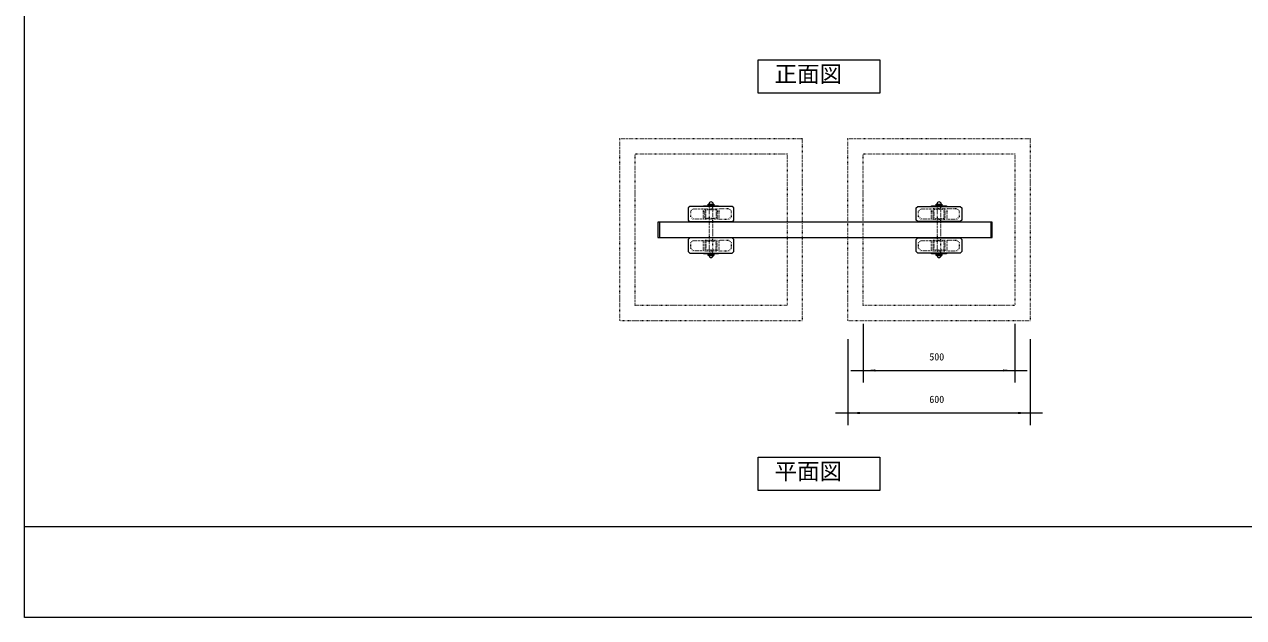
# Model space of a CAD drawing. Units: millimetres, scale not verified. Extents: x -3900 to 3900, y -2750 to 2750.
# Drawn here: x -3900 to 111, y -2750 to -796 of the extents above; entities that cross this region are included whole.
import ezdxf
from ezdxf.enums import TextEntityAlignment as Align

# ---------------------------------------------------------------- set-up
doc = ezdxf.new("R2010")
doc.units = ezdxf.units.MM
doc.header["$LTSCALE"] = 20
doc.linetypes.add('USER5', pattern=[0.208282, 0.069427, -0.138855])
doc.layers.add('0-1_IMPORTED', color=30, linetype='Continuous', lineweight=18)
doc.styles.add('ＭＳ ゴシック', font='')
doc.styles.get('ＭＳ ゴシック').set_extended_font_data('MS Gothic')

msp = doc.modelspace()

# ---------------------------------------------------------------- linework, layer by layer
at = {"layer": '0-1_IMPORTED'}
for p, q in [((-1648.15, -1388.16), (-1633.85, -1388.16)), ((-1641, -1388.87), (-1641, -1392.44)), ((-898.15, -1388.16), (-883.85, -1388.16)), ((-891, -1388.87), (-891, -1392.44)), ((-1811, -1447.46), (-1811, -1497.46)), ((-721, -1447.46), (-721, -1497.46)), ((-1648.15, -1556.76), (-1633.85, -1556.76)), ((-1641, -1556.04), (-1641, -1552.47)), ((-898.15, -1556.76), (-883.85, -1556.76)), ((-891, -1556.04), (-891, -1552.47)), ((-3900, -2450), (3900, -2450))]:
    msp.add_line(p, q, dxfattribs=at)
at = {"layer": '0-1_IMPORTED', "color": 1}
for p, q in [((-1141, -1782.46), (-1141, -1976)), ((-641, -1782.46), (-641, -1976)), ((-1191, -1832.46), (-1191, -2116)), ((-591, -1832.46), (-591, -2116)), ((-1181, -1936), (-1141, -1936)), ((-1141, -1936), (-641, -1936)), ((-641, -1936), (-601, -1936)), ((-1231, -2076), (-1191, -2076)), ((-1191, -2076), (-591, -2076)), ((-591, -2076), (-551, -2076))]:
    msp.add_line(p, q, dxfattribs=at)
at = {"layer": '0-1_IMPORTED'}
for points in [[(-3900, 2750), (3900, 2750), (3900, -2750), (-3900, -2750)], [(-1486, -912.52), (-1086, -912.52), (-1086, -1022.52), (-1486, -1022.52)], [(-1711, -1445.46), (-1571, -1445.46), (-1566, -1440.46), (-1566, -1400.46), (-1571, -1395.46), (-1711, -1395.46), (-1716, -1400.46), (-1716, -1440.46)], [(-1666, -1393.16), (-1616, -1393.16), (-1616, -1395.46), (-1666, -1395.46)], [(-1650, -1388.16), (-1632, -1388.16), (-1632, -1393.16), (-1650, -1393.16)], [(-821, -1445.46), (-961, -1445.46), (-966, -1440.46), (-966, -1400.46), (-961, -1395.46), (-821, -1395.46), (-816, -1400.46), (-816, -1440.46)], [(-916, -1393.16), (-866, -1393.16), (-866, -1395.46), (-916, -1395.46)], [(-900, -1388.16), (-882, -1388.16), (-882, -1393.16), (-900, -1393.16)], [(-716, -1447.46), (-1816, -1447.46), (-1816, -1497.46), (-716, -1497.46)], [(-1711, -1549.46), (-1571, -1549.46), (-1566, -1544.46), (-1566, -1504.46), (-1571, -1499.46), (-1711, -1499.46), (-1716, -1504.46), (-1716, -1544.46)], [(-821, -1549.46), (-961, -1549.46), (-966, -1544.46), (-966, -1504.46), (-961, -1499.46), (-821, -1499.46), (-816, -1504.46), (-816, -1544.46)], [(-1666, -1549.46), (-1616, -1549.46), (-1616, -1551.76), (-1666, -1551.76)], [(-1650, -1551.76), (-1632, -1551.76), (-1632, -1556.76), (-1650, -1556.76)], [(-916, -1549.46), (-866, -1549.46), (-866, -1551.76), (-916, -1551.76)], [(-900, -1551.76), (-882, -1551.76), (-882, -1556.76), (-900, -1556.76)], [(-1486, -2221), (-1086, -2221), (-1086, -2331), (-1486, -2331)]]:
    msp.add_lwpolyline(points, close=True, dxfattribs=at)
at = {"layer": '0-1_IMPORTED', "linetype": 'USER5'}
for points in [[(-1941, -1172.46), (-1341, -1172.46), (-1341, -1772.46), (-1941, -1772.46)], [(-1191, -1172.46), (-591, -1172.46), (-591, -1772.46), (-1191, -1772.46)], [(-1891, -1222.46), (-1391, -1222.46), (-1391, -1722.46), (-1891, -1722.46)], [(-1141, -1222.46), (-641, -1222.46), (-641, -1722.46), (-1141, -1722.46)], [(-1700, -1403.46), (-1667, -1403.46), (-1667, -1437.46), (-1700, -1437.46), (-1708, -1429.46), (-1708, -1411.46)], [(-1661, -1403.46), (-1621, -1403.46), (-1621, -1437.46), (-1661, -1437.46)], [(-1646, -1395.46), (-1636, -1395.46), (-1636, -1549.46), (-1646, -1549.46)], [(-1582, -1403.46), (-1615, -1403.46), (-1615, -1437.46), (-1582, -1437.46), (-1574, -1429.46), (-1574, -1411.46)], [(-950, -1403.46), (-917, -1403.46), (-917, -1437.46), (-950, -1437.46), (-958, -1429.46), (-958, -1411.46)], [(-871, -1403.46), (-911, -1403.46), (-911, -1437.46), (-871, -1437.46)], [(-896, -1395.46), (-886, -1395.46), (-886, -1549.46), (-896, -1549.46)], [(-832, -1403.46), (-865, -1403.46), (-865, -1437.46), (-832, -1437.46), (-824, -1429.46), (-824, -1411.46)], [(-1658, -1406.01), (-1624, -1406.01), (-1624, -1434.91), (-1658, -1434.91)], [(-874, -1406.01), (-908, -1406.01), (-908, -1434.91), (-874, -1434.91)], [(-1700, -1507.46), (-1667, -1507.46), (-1667, -1541.46), (-1700, -1541.46), (-1708, -1533.46), (-1708, -1515.46)], [(-1661, -1541.46), (-1621, -1541.46), (-1621, -1507.46), (-1661, -1507.46)], [(-1658, -1538.91), (-1624, -1538.91), (-1624, -1510.01), (-1658, -1510.01)], [(-1582, -1507.46), (-1615, -1507.46), (-1615, -1541.46), (-1582, -1541.46), (-1574, -1533.46), (-1574, -1515.46)], [(-950, -1507.46), (-917, -1507.46), (-917, -1541.46), (-950, -1541.46), (-958, -1533.46), (-958, -1515.46)], [(-871, -1507.46), (-911, -1507.46), (-911, -1541.46), (-871, -1541.46)], [(-874, -1510.01), (-908, -1510.01), (-908, -1538.91), (-874, -1538.91)], [(-832, -1507.46), (-865, -1507.46), (-865, -1541.46), (-832, -1541.46), (-824, -1533.46), (-824, -1515.46)]]:
    msp.add_lwpolyline(points, close=True, dxfattribs=at)
at = {"layer": '0-1_IMPORTED'}
for centre, start, end in [((-1641, -1388.16), 90, 180), ((-1641, -1388.16), 360, 90), ((-891, -1388.16), 90, 180), ((-891, -1388.16), 0, 90), ((-1641, -1556.76), 180, 270), ((-1641, -1556.76), 270, 360), ((-891, -1556.76), 180, 270), ((-891, -1556.76), 270, 360)]:
    msp.add_arc(centre, 7.15, start, end, dxfattribs=at)
at = {"layer": '0-1_IMPORTED', "color": 1}
for points in [[(-1141, -1936), (-1101, -1932.5), (-1101, -1939.5)], [(-641, -1936), (-681, -1939.5), (-681, -1932.5)], [(-1191, -2076), (-1151, -2072.5), (-1151, -2079.5)], [(-591, -2076), (-631, -2079.5), (-631, -2072.5)]]:
    msp.add_solid(points, dxfattribs=at)

# ---------------------------------------------------------------- texts
at = {"layer": '0-1_IMPORTED', "color": 7, "style": 'ＭＳ ゴシック'}
for s, height, p in [('正面図', 54.26, (-1432, -1002.96)), ('500', 23.88, (-922.75, -1910.07)), ('600', 23.88, (-922.75, -2050.07)), ('平面図', 54.26, (-1432, -2311.43))]:
    msp.add_text(s, height=height, dxfattribs=at).set_placement(p, align=Align.BOTTOM_LEFT)

doc.saveas('drawing.dxf')
